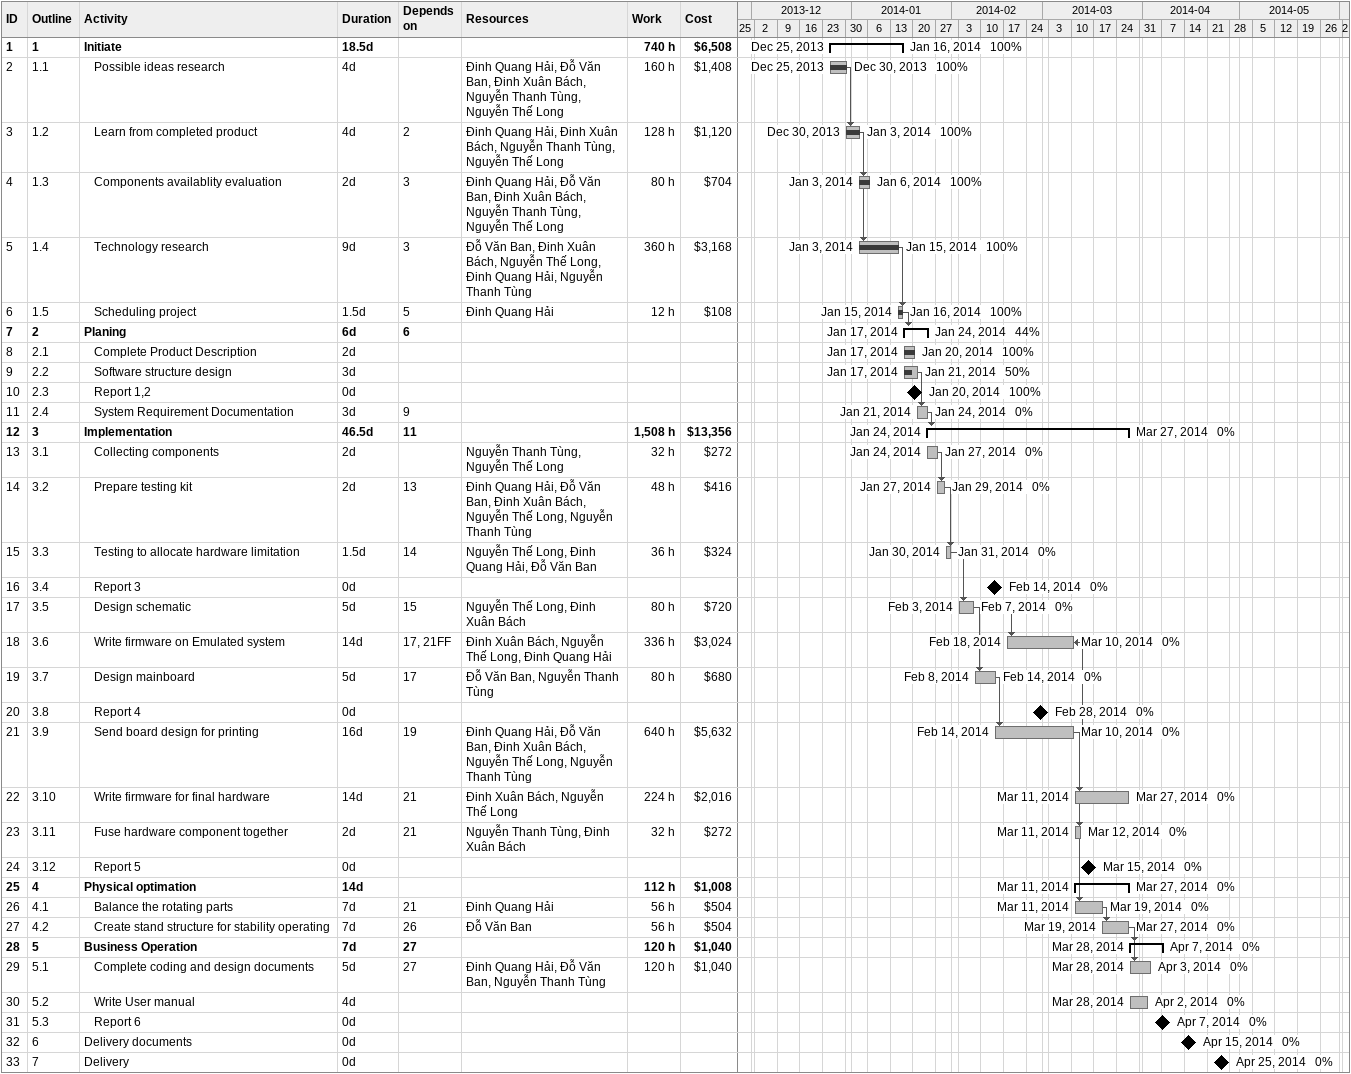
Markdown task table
| ID | WBS | Task | Duration | Start | Finish | Predecessors | Resources | % complete | Work (h) | Cost ($) |
|---|---|---|---|---|---|---|---|---|---|---|
| 1 | 1 | **Initiate** | 18.5d | 2013-12-25 | 2014-01-16 |  |  | 100 | 740 | 6508 |
| 2 | 1.1 | Possible ideas research | 4d | 2013-12-25 | 2013-12-30 |  | Đinh Quang Hải, Đỗ Văn Ban, Đinh Xuân Bách, Nguyễn Thanh Tùng, Nguyễn Thế Long | 100 | 160 | 1408 |
| 3 | 1.2 | Learn from completed product | 4d | 2013-12-30 | 2014-01-03 | 2 | Đinh Quang Hải, Đinh Xuân Bách, Nguyễn Thanh Tùng, Nguyễn Thế Long | 100 | 128 | 1120 |
| 4 | 1.3 | Components availablity evaluation | 2d | 2014-01-03 | 2014-01-06 | 3 | Đinh Quang Hải, Đỗ Văn Ban, Đinh Xuân Bách, Nguyễn Thanh Tùng, Nguyễn Thế Long | 100 | 80 | 704 |
| 5 | 1.4 | Technology research | 9d | 2014-01-03 | 2014-01-15 | 3 | Đỗ Văn Ban, Đinh Xuân Bách, Nguyễn Thế Long, Đinh Quang Hải, Nguyễn Thanh Tùng | 100 | 360 | 3168 |
| 6 | 1.5 | Scheduling project | 1.5d | 2014-01-15 | 2014-01-16 | 5 | Đinh Quang Hải | 100 | 12 | 108 |
| 7 | 2 | **Planing** | 6d | 2014-01-17 | 2014-01-24 | 6 |  | 44 |  |  |
| 8 | 2.1 | Complete Product Description | 2d | 2014-01-17 | 2014-01-20 |  |  | 100 |  |  |
| 9 | 2.2 | Software structure design | 3d | 2014-01-17 | 2014-01-21 |  |  | 50 |  |  |
| 10 | 2.3 | Report 1,2 | 0d | 2014-01-20 | 2014-01-20 |  |  | 100 |  |  |
| 11 | 2.4 | System Requirement Documentation | 3d | 2014-01-21 | 2014-01-24 | 9 |  | 0 |  |  |
| 12 | 3 | **Implementation** | 46.5d | 2014-01-24 | 2014-03-27 | 11 |  | 0 | 1508 | 13356 |
| 13 | 3.1 | Collecting components | 2d | 2014-01-24 | 2014-01-27 |  | Nguyễn Thanh Tùng, Nguyễn Thế Long | 0 | 32 | 272 |
| 14 | 3.2 | Prepare testing kit | 2d | 2014-01-27 | 2014-01-29 | 13 | Đinh Quang Hải, Đỗ Văn Ban, Đinh Xuân Bách, Nguyễn Thế Long, Nguyễn Thanh Tùng | 0 | 48 | 416 |
| 15 | 3.3 | Testing to allocate hardware limitation | 1.5d | 2014-01-30 | 2014-01-31 | 14 | Nguyễn Thế Long, Đinh Quang Hải, Đỗ Văn Ban | 0 | 36 | 324 |
| 16 | 3.4 | Report 3 | 0d | 2014-02-14 | 2014-02-14 |  |  | 0 |  |  |
| 17 | 3.5 | Design schematic | 5d | 2014-02-03 | 2014-02-07 | 15 | Nguyễn Thế Long, Đinh Xuân Bách | 0 | 80 | 720 |
| 18 | 3.6 | Write firmware on Emulated system | 14d | 2014-02-18 | 2014-03-10 | 17, 21FF | Đinh Xuân Bách, Nguyễn Thế Long, Đinh Quang Hải | 0 | 336 | 3024 |
| 19 | 3.7 | Design mainboard | 5d | 2014-02-08 | 2014-02-14 | 17 | Đỗ Văn Ban, Nguyễn Thanh Tùng | 0 | 80 | 680 |
| 20 | 3.8 | Report 4 | 0d | 2014-02-28 | 2014-02-28 |  |  | 0 |  |  |
| 21 | 3.9 | Send board design for printing | 16d | 2014-02-14 | 2014-03-10 | 19 | Đinh Quang Hải, Đỗ Văn Ban, Đinh Xuân Bách, Nguyễn Thế Long, Nguyễn Thanh Tùng | 0 | 640 | 5632 |
| 22 | 3.10 | Write firmware for final hardware | 14d | 2014-03-11 | 2014-03-27 | 21 | Đinh Xuân Bách, Nguyễn Thế Long | 0 | 224 | 2016 |
| 23 | 3.11 | Fuse hardware component together | 2d | 2014-03-11 | 2014-03-12 | 21 | Nguyễn Thanh Tùng, Đinh Xuân Bách | 0 | 32 | 272 |
| 24 | 3.12 | Report 5 | 0d | 2014-03-15 | 2014-03-15 |  |  | 0 |  |  |
| 25 | 4 | **Physical optimation** | 14d | 2014-03-11 | 2014-03-27 |  |  | 0 | 112 | 1008 |
| 26 | 4.1 | Balance the rotating parts | 7d | 2014-03-11 | 2014-03-19 | 21 | Đinh Quang Hải | 0 | 56 | 504 |
| 27 | 4.2 | Create stand structure for stability operating | 7d | 2014-03-19 | 2014-03-27 | 26 | Đỗ Văn Ban | 0 | 56 | 504 |
| 28 | 5 | **Business Operation** | 7d | 2014-03-28 | 2014-04-07 | 27 |  | 0 | 120 | 1040 |
| 29 | 5.1 | Complete coding and design documents | 5d | 2014-03-28 | 2014-04-03 | 27 | Đinh Quang Hải, Đỗ Văn Ban, Nguyễn Thanh Tùng | 0 | 120 | 1040 |
| 30 | 5.2 | Write User manual | 4d | 2014-03-28 | 2014-04-02 |  |  | 0 |  |  |
| 31 | 5.3 | Report 6 | 0d | 2014-04-07 | 2014-04-07 |  |  | 0 |  |  |
| 32 | 6 | Delivery documents | 0d | 2014-04-15 | 2014-04-15 |  |  | 0 |  |  |
| 33 | 7 | Delivery | 0d | 2014-04-25 | 2014-04-25 |  |  | 0 |  |  |
